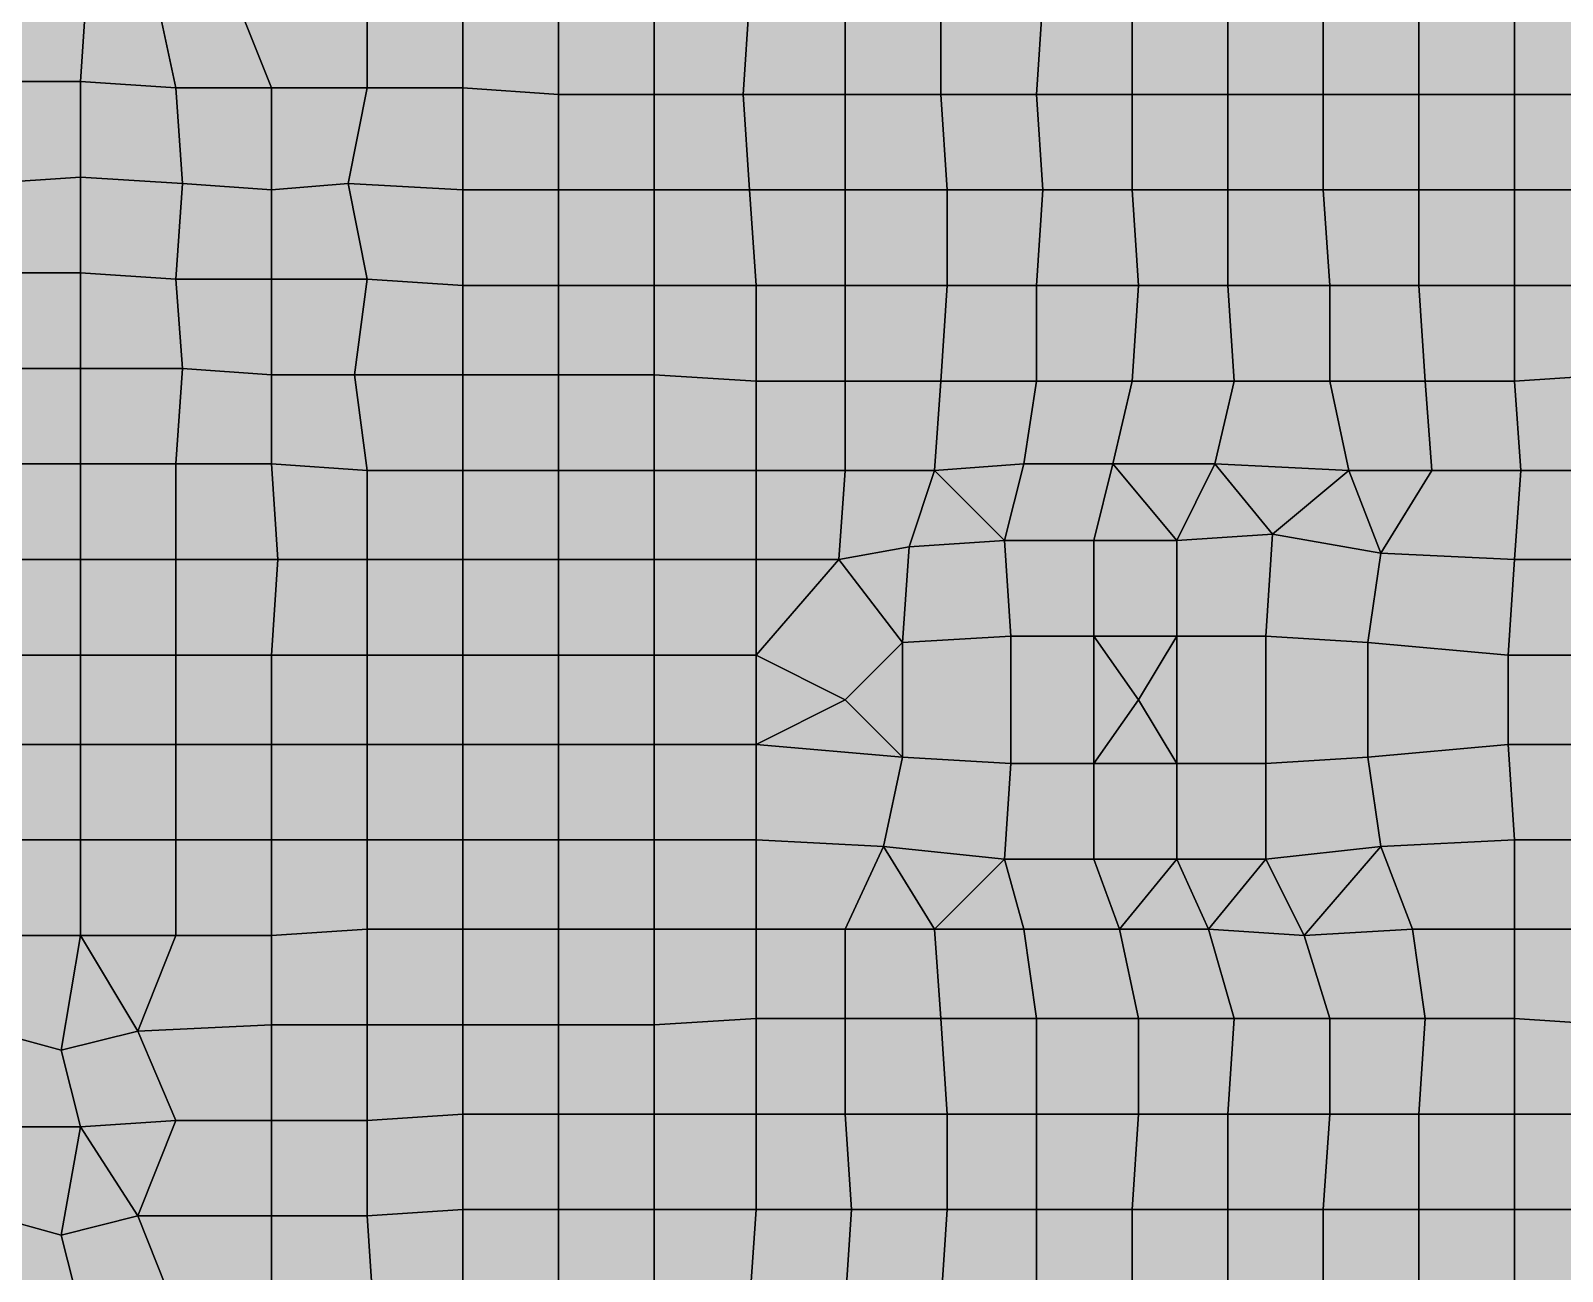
# Model space of a CAD drawing. Header units: metres. Extents: x -7480 to 79269, y -9100 to 45880.
# Drawn here: x 11884 to 16690, y 30686 to 34580 of the extents above; entities that cross this region are included whole.
import ezdxf

# ---------------------------------------------------------------- set-up
doc = ezdxf.new("R2010")
doc.units = ezdxf.units.M
for name, color, linetype in [('COLOR_1', 1, 'Continuous'), ('COLOR_181', 181, 'Continuous'), ('COLOR_3', 3, 'Continuous'), ('COLOR_5', 5, 'Continuous')]:
    doc.layers.add(name, color=color, linetype=linetype)

msp = doc.modelspace()

# ---------------------------------------------------------------- hatches: boundary and pattern name
at = {"layer": 'COLOR_1'}
for points in [[(13540, 33780), (13840, 33780), (13840, 34080), (13540, 34080)], [(13840, 33780), (14160, 33780), (14140, 34080), (13840, 34080)], [(14140, 34080), (14160, 33780), (14440, 33780), (14440, 34080)], [(14440, 33780), (14760, 33780), (14760, 34080), (14440, 34080)], [(14760, 33780), (15040, 33780), (15060, 34080), (14760, 34080)], [(15040, 33780), (15360, 33780), (15340, 34080), (15060, 34080)], [(15340, 34080), (15360, 33780), (15640, 33780), (15640, 34080)], [(15640, 33780), (15960, 33780), (15940, 34080), (15640, 34080)], [(15940, 34080), (15960, 33780), (16240, 33780), (16240, 34080)], [(16240, 33780), (16540, 33780), (16540, 34080), (16240, 34080)], [(14160, 33480), (14440, 33480), (14440, 33780), (14160, 33780)], [(14440, 33480), (14740, 33480), (14760, 33780), (14440, 33780)], [(14740, 33480), (15040, 33480), (15040, 33780), (14760, 33780)], [(15040, 33480), (15340, 33480), (15360, 33780), (15040, 33780)], [(13840, 33200), (14160, 33200), (14160, 33480), (13840, 33500)], [(16540, 33480), (16560, 33200), (16840, 33200), (16840, 33500)], [(14160, 33200), (14440, 33200), (14440, 33480), (14160, 33480)], [(14440, 33200), (14720, 33200), (14740, 33480), (14440, 33480)], [(14720, 33200), (15000, 33220), (15040, 33480), (14740, 33480)], [(15000, 33220), (15280, 33220), (15340, 33480), (15040, 33480)], [(15280, 33220), (15600, 33220), (15660, 33480), (15340, 33480)], [(15600, 33220), (16020, 33200), (15960, 33480), (15660, 33480)], [(15960, 33480), (16020, 33200), (16280, 33200), (16260, 33480)], [(16260, 33480), (16280, 33200), (16560, 33200), (16540, 33480)], [(15220, 32980), (15480, 32980), (15280, 33220)], [(15280, 33220), (15480, 32980), (15600, 33220)], [(15480, 32980), (15780, 33000), (15600, 33220)], [(15600, 33220), (15780, 33000), (16020, 33200)], [(13840, 32920), (14160, 32920), (14160, 33200), (13840, 33200)], [(14160, 32920), (14420, 32920), (14440, 33200), (14160, 33200)], [(14420, 32920), (14640, 32960), (14720, 33200), (14440, 33200)], [(15780, 33000), (16120, 32940), (16020, 33200)], [(16020, 33200), (16120, 32940), (16280, 33200)], [(16120, 32940), (16540, 32920), (16560, 33200), (16280, 33200)], [(16540, 32920), (16840, 32920), (16840, 33200), (16560, 33200)], [(16520, 32620), (16840, 32620), (16840, 32920), (16540, 32920)], [(14440, 32480), (14620, 32300), (14620, 32660)], [(14620, 32300), (14960, 32280), (14960, 32680), (14620, 32660)], [(15760, 32280), (16080, 32300), (16080, 32660), (15760, 32680)], [(13840, 32340), (14160, 32340), (14160, 32620), (13840, 32620)], [(14160, 32340), (14620, 32300), (14440, 32480)], [(13840, 32040), (14160, 32040), (14160, 32340), (13840, 32340)], [(14160, 32040), (14560, 32020), (14620, 32300), (14160, 32340)], [(15220, 31980), (15480, 31980), (15480, 32280), (15220, 32280)], [(13840, 31760), (14160, 31760), (14160, 32040), (13840, 32040)], [(14160, 31760), (14440, 31760), (14560, 32020), (14160, 32040)], [(14440, 31760), (14720, 31760), (14560, 32020)], [(14560, 32020), (14720, 31760), (14940, 31980)], [(15880, 31740), (16220, 31760), (16120, 32020)], [(16120, 32020), (16220, 31760), (16540, 31760), (16540, 32040)], [(16540, 31760), (16840, 31760), (16840, 32040), (16540, 32040)], [(14720, 31760), (15000, 31760), (14940, 31980)], [(14940, 31980), (15000, 31760), (15300, 31760), (15220, 31980)], [(15220, 31980), (15300, 31760), (15480, 31980)], [(13840, 31460), (14160, 31480), (14160, 31760), (13840, 31760)], [(14160, 31480), (14440, 31480), (14440, 31760), (14160, 31760)], [(14440, 31480), (14740, 31480), (14720, 31760), (14440, 31760)], [(14720, 31760), (14740, 31480), (15040, 31480), (15000, 31760)], [(15000, 31760), (15040, 31480), (15360, 31480), (15300, 31760)], [(15300, 31760), (15360, 31480), (15660, 31480), (15580, 31760)], [(15580, 31760), (15660, 31480), (15960, 31480), (15880, 31740)], [(15880, 31740), (15960, 31480), (16260, 31480), (16220, 31760)], [(16220, 31760), (16260, 31480), (16540, 31480), (16540, 31760)], [(16540, 31480), (16840, 31460), (16840, 31760), (16540, 31760)], [(13840, 31180), (14160, 31180), (14160, 31480), (13840, 31460)], [(15640, 31180), (15960, 31180), (15960, 31480), (15660, 31480)], [(15960, 31180), (16240, 31180), (16260, 31480), (15960, 31480)], [(16240, 31180), (16540, 31180), (16540, 31480), (16260, 31480)], [(16540, 31180), (16840, 31180), (16840, 31460), (16540, 31480)], [(13840, 30880), (14160, 30880), (14160, 31180), (13840, 31180)], [(14160, 30880), (14460, 30880), (14440, 31180), (14160, 31180)], [(14440, 31180), (14460, 30880), (14760, 30880), (14760, 31180)], [(14760, 30880), (15040, 30880), (15040, 31180), (14760, 31180)], [(15040, 30880), (15340, 30880), (15360, 31180), (15040, 31180)], [(15340, 30880), (15640, 30880), (15640, 31180), (15360, 31180)], [(15640, 30880), (15940, 30880), (15960, 31180), (15640, 31180)], [(15940, 30880), (16240, 30880), (16240, 31180), (15960, 31180)], [(16240, 30880), (16540, 30880), (16540, 31180), (16240, 31180)], [(16540, 30880), (16840, 30880), (16840, 31180), (16540, 31180)]]:
    msp.add_hatch(color=256, dxfattribs=at).paths.add_polyline_path(points)
at = {"layer": 'COLOR_181'}
for points in [[(11740, 34420), (12040, 34420), (12060, 34720), (11740, 34720)], [(12040, 34420), (12340, 34400), (12280, 34680), (12060, 34720)], [(12280, 34680), (12340, 34400), (12640, 34400), (12520, 34700)], [(12520, 34700), (12640, 34400), (12940, 34400), (12940, 34700)], [(12940, 34400), (13240, 34400), (13240, 34700), (12940, 34700)], [(13240, 34400), (13540, 34380), (13540, 34680), (13240, 34700)], [(15940, 34380), (16240, 34380), (16240, 34700), (15940, 34680)], [(16240, 34380), (16540, 34380), (16540, 34700), (16240, 34700)], [(16540, 34380), (16860, 34380), (16840, 34700), (16540, 34700)], [(13540, 34380), (13840, 34380), (13840, 34680), (13540, 34680)], [(13840, 34380), (14120, 34380), (14140, 34680), (13840, 34680)], [(14120, 34380), (14440, 34380), (14440, 34680), (14140, 34680)], [(14440, 34380), (14740, 34380), (14740, 34680), (14440, 34680)], [(14740, 34380), (15040, 34380), (15060, 34680), (14740, 34680)], [(15040, 34380), (15340, 34380), (15340, 34680), (15060, 34680)], [(15340, 34380), (15640, 34380), (15640, 34680), (15340, 34680)], [(15640, 34380), (15940, 34380), (15940, 34680), (15640, 34680)], [(11740, 34100), (12040, 34120), (12040, 34420), (11740, 34420)], [(12040, 34120), (12360, 34100), (12340, 34400), (12040, 34420)], [(12340, 34400), (12360, 34100), (12640, 34080), (12640, 34400)], [(12640, 34080), (12880, 34100), (12940, 34400), (12640, 34400)], [(12880, 34100), (13240, 34080), (13240, 34400), (12940, 34400)], [(13240, 34080), (13540, 34080), (13540, 34380), (13240, 34400)], [(13540, 34080), (13840, 34080), (13840, 34380), (13540, 34380)], [(13840, 34080), (14140, 34080), (14120, 34380), (13840, 34380)], [(14120, 34380), (14140, 34080), (14440, 34080), (14440, 34380)], [(14440, 34080), (14760, 34080), (14740, 34380), (14440, 34380)], [(14740, 34380), (14760, 34080), (15060, 34080), (15040, 34380)], [(15040, 34380), (15060, 34080), (15340, 34080), (15340, 34380)], [(15340, 34080), (15640, 34080), (15640, 34380), (15340, 34380)], [(15640, 34080), (15940, 34080), (15940, 34380), (15640, 34380)], [(15940, 34080), (16240, 34080), (16240, 34380), (15940, 34380)], [(16240, 34080), (16540, 34080), (16540, 34380), (16240, 34380)], [(16540, 34080), (16840, 34080), (16860, 34380), (16540, 34380)], [(11740, 33820), (12040, 33820), (12040, 34120), (11740, 34100)], [(12040, 33820), (12340, 33800), (12360, 34100), (12040, 34120)], [(12340, 33800), (12640, 33800), (12640, 34080), (12360, 34100)], [(12640, 33800), (12940, 33800), (12880, 34100), (12640, 34080)], [(12880, 34100), (12940, 33800), (13240, 33780), (13240, 34080)], [(13240, 33780), (13540, 33780), (13540, 34080), (13240, 34080)], [(16540, 33780), (16840, 33780), (16840, 34080), (16540, 34080)], [(11740, 33520), (12040, 33520), (12040, 33820), (11740, 33820)], [(12040, 33520), (12360, 33520), (12340, 33800), (12040, 33820)], [(12340, 33800), (12360, 33520), (12640, 33500), (12640, 33800)], [(12640, 33500), (12900, 33500), (12940, 33800), (12640, 33800)], [(12900, 33500), (13240, 33500), (13240, 33780), (12940, 33800)], [(13240, 33500), (13540, 33500), (13540, 33780), (13240, 33780)], [(13540, 33500), (13840, 33500), (13840, 33780), (13540, 33780)], [(15340, 33480), (15660, 33480), (15640, 33780), (15360, 33780)], [(15640, 33780), (15660, 33480), (15960, 33480), (15960, 33780)], [(15960, 33480), (16260, 33480), (16240, 33780), (15960, 33780)], [(16240, 33780), (16260, 33480), (16540, 33480), (16540, 33780)], [(16540, 33480), (16840, 33500), (16840, 33780), (16540, 33780)], [(11580, 33220), (12040, 33220), (12040, 33520), (11740, 33520)], [(12040, 33220), (12340, 33220), (12360, 33520), (12040, 33520)], [(12340, 33220), (12640, 33220), (12640, 33500), (12360, 33520)], [(12640, 33220), (12940, 33200), (12900, 33500), (12640, 33500)], [(12900, 33500), (12940, 33200), (13240, 33200), (13240, 33500)], [(13240, 33200), (13540, 33200), (13540, 33500), (13240, 33500)], [(13540, 33200), (13840, 33200), (13840, 33500), (13540, 33500)], [(11580, 33220), (11740, 32920), (12040, 32920), (12040, 33220)], [(12040, 32920), (12340, 32920), (12340, 33220), (12040, 33220)], [(12340, 32920), (12660, 32920), (12640, 33220), (12340, 33220)], [(12640, 33220), (12660, 32920), (12940, 32920), (12940, 33200)], [(12940, 32920), (13240, 32920), (13240, 33200), (12940, 33200)], [(13240, 32920), (13540, 32920), (13540, 33200), (13240, 33200)], [(13540, 32920), (13840, 32920), (13840, 33200), (13540, 33200)], [(11580, 32620), (12040, 32620), (12040, 32920), (11740, 32920)], [(12040, 32620), (12340, 32620), (12340, 32920), (12040, 32920)], [(12340, 32620), (12640, 32620), (12660, 32920), (12340, 32920)], [(12640, 32620), (12940, 32620), (12940, 32920), (12660, 32920)], [(12940, 32620), (13240, 32620), (13240, 32920), (12940, 32920)], [(13240, 32620), (13540, 32620), (13540, 32920), (13240, 32920)], [(13540, 32620), (13840, 32620), (13840, 32920), (13540, 32920)], [(14960, 32280), (15220, 32280), (15220, 32680), (14960, 32680)], [(15220, 32280), (15360, 32480), (15220, 32680)], [(15220, 32680), (15360, 32480), (15480, 32680)], [(15360, 32480), (15480, 32280), (15480, 32680)], [(15480, 32280), (15760, 32280), (15760, 32680), (15480, 32680)], [(11580, 32620), (11740, 32340), (12040, 32340), (12040, 32620)], [(12040, 32340), (12340, 32340), (12340, 32620), (12040, 32620)], [(12340, 32340), (12640, 32340), (12640, 32620), (12340, 32620)], [(12640, 32340), (12940, 32340), (12940, 32620), (12640, 32620)], [(12940, 32340), (13240, 32340), (13240, 32620), (12940, 32620)], [(13240, 32340), (13540, 32340), (13540, 32620), (13240, 32620)], [(13540, 32340), (13840, 32340), (13840, 32620), (13540, 32620)], [(15220, 32280), (15480, 32280), (15360, 32480)], [(11740, 32040), (12040, 32040), (12040, 32340), (11740, 32340)], [(12040, 32040), (12340, 32040), (12340, 32340), (12040, 32340)], [(12340, 32040), (12640, 32040), (12640, 32340), (12340, 32340)], [(12640, 32040), (12940, 32040), (12940, 32340), (12640, 32340)], [(12940, 32040), (13240, 32040), (13240, 32340), (12940, 32340)], [(13240, 32040), (13540, 32040), (13540, 32340), (13240, 32340)], [(13540, 32040), (13840, 32040), (13840, 32340), (13540, 32340)], [(11740, 31740), (12040, 31740), (12040, 32040), (11740, 32040)], [(12040, 31740), (12340, 31740), (12340, 32040), (12040, 32040)], [(12340, 31740), (12640, 31740), (12640, 32040), (12340, 32040)], [(12640, 31740), (12940, 31760), (12940, 32040), (12640, 32040)], [(12940, 31760), (13240, 31760), (13240, 32040), (12940, 32040)], [(13240, 31760), (13540, 31760), (13540, 32040), (13240, 32040)], [(13540, 31760), (13840, 31760), (13840, 32040), (13540, 32040)], [(11740, 31740), (11760, 31440), (11980, 31380), (12040, 31740)], [(11980, 31380), (12220, 31440), (12040, 31740)], [(12040, 31740), (12220, 31440), (12340, 31740)], [(12220, 31440), (12640, 31460), (12640, 31740), (12340, 31740)], [(12640, 31460), (12940, 31460), (12940, 31760), (12640, 31740)], [(12940, 31460), (13240, 31460), (13240, 31760), (12940, 31760)], [(13240, 31460), (13540, 31460), (13540, 31760), (13240, 31760)], [(13540, 31460), (13840, 31460), (13840, 31760), (13540, 31760)], [(14160, 31180), (14440, 31180), (14440, 31480), (14160, 31480)], [(14440, 31180), (14760, 31180), (14740, 31480), (14440, 31480)], [(14740, 31480), (14760, 31180), (15040, 31180), (15040, 31480)], [(15040, 31180), (15360, 31180), (15360, 31480), (15040, 31480)], [(15360, 31180), (15640, 31180), (15660, 31480), (15360, 31480)], [(11740, 31140), (12040, 31140), (11980, 31380), (11760, 31440)], [(11980, 31380), (12040, 31140), (12340, 31160), (12220, 31440)], [(12220, 31440), (12340, 31160), (12640, 31160), (12640, 31460)], [(12640, 31160), (12940, 31160), (12940, 31460), (12640, 31460)], [(12940, 31160), (13240, 31180), (13240, 31460), (12940, 31460)], [(13240, 31180), (13540, 31180), (13540, 31460), (13240, 31460)], [(13540, 31180), (13840, 31180), (13840, 31460), (13540, 31460)], [(12040, 31140), (12220, 30860), (12340, 31160)], [(12220, 30860), (12640, 30860), (12640, 31160), (12340, 31160)], [(12640, 30860), (12940, 30860), (12940, 31160), (12640, 31160)], [(12940, 30860), (13240, 30880), (13240, 31180), (12940, 31160)], [(13240, 30880), (13540, 30880), (13540, 31180), (13240, 31180)], [(13540, 30880), (13840, 30880), (13840, 31180), (13540, 31180)], [(11740, 31140), (11760, 30860), (11980, 30800), (12040, 31140)], [(11980, 30800), (12220, 30860), (12040, 31140)], [(11740, 30560), (12040, 30560), (11980, 30800), (11760, 30860)], [(11980, 30800), (12040, 30560), (12340, 30560), (12220, 30860)], [(12220, 30860), (12340, 30560), (12640, 30560), (12640, 30860)], [(12640, 30560), (12960, 30560), (12940, 30860), (12640, 30860)], [(12940, 30860), (12960, 30560), (13240, 30580), (13240, 30880)], [(13240, 30580), (13540, 30580), (13540, 30880), (13240, 30880)], [(13540, 30580), (13840, 30580), (13840, 30880), (13540, 30880)], [(13840, 30580), (14140, 30580), (14160, 30880), (13840, 30880)], [(14140, 30580), (14440, 30580), (14460, 30880), (14160, 30880)], [(14440, 30580), (14740, 30580), (14760, 30880), (14460, 30880)], [(14740, 30580), (15040, 30580), (15040, 30880), (14760, 30880)], [(15040, 30580), (15340, 30580), (15340, 30880), (15040, 30880)], [(15340, 30580), (15640, 30580), (15640, 30880), (15340, 30880)], [(15640, 30580), (15940, 30580), (15940, 30880), (15640, 30880)], [(15940, 30580), (16240, 30580), (16240, 30880), (15940, 30880)], [(16240, 30580), (16540, 30580), (16540, 30880), (16240, 30880)], [(16540, 30580), (16840, 30580), (16840, 30880), (16540, 30880)]]:
    msp.add_hatch(color=256, dxfattribs=at).paths.add_polyline_path(points)
at = {"layer": 'COLOR_3'}
for points in [[(13840, 33500), (14160, 33480), (14160, 33780), (13840, 33780)], [(14720, 33200), (14940, 32980), (15000, 33220)], [(14940, 32980), (15220, 32980), (15280, 33220), (15000, 33220)], [(14640, 32960), (14940, 32980), (14720, 33200)], [(15220, 32680), (15480, 32680), (15480, 32980), (15220, 32980)], [(15480, 32680), (15760, 32680), (15780, 33000), (15480, 32980)], [(14420, 32920), (14620, 32660), (14640, 32960)], [(16080, 32660), (16520, 32620), (16540, 32920), (16120, 32940)], [(13840, 32620), (14160, 32620), (14160, 32920), (13840, 32920)], [(14160, 32620), (14420, 32920), (14160, 32920)], [(14160, 32620), (14440, 32480), (14620, 32660), (14420, 32920)], [(16080, 32300), (16520, 32340), (16520, 32620), (16080, 32660)], [(14160, 32340), (14440, 32480), (14160, 32620)], [(16520, 32340), (16840, 32340), (16840, 32620), (16520, 32620)], [(14560, 32020), (14940, 31980), (14960, 32280), (14620, 32300)], [(16080, 32300), (16120, 32020), (16540, 32040), (16520, 32340)], [(16520, 32340), (16540, 32040), (16840, 32040), (16840, 32340)], [(14940, 31980), (15220, 31980), (15220, 32280), (14960, 32280)], [(15760, 31980), (15880, 31740), (16120, 32020)], [(15300, 31760), (15580, 31760), (15480, 31980)], [(15480, 31980), (15580, 31760), (15760, 31980)], [(15580, 31760), (15880, 31740), (15760, 31980)]]:
    msp.add_hatch(color=256, dxfattribs=at).paths.add_polyline_path(points)
at = {"layer": 'COLOR_5'}
for points in [[(14620, 32660), (14960, 32680), (14940, 32980), (14640, 32960)], [(14940, 32980), (14960, 32680), (15220, 32680), (15220, 32980)], [(15760, 32680), (16080, 32660), (16120, 32940), (15780, 33000)], [(15760, 31980), (16120, 32020), (16080, 32300), (15760, 32280)], [(15480, 31980), (15760, 31980), (15760, 32280), (15480, 32280)]]:
    msp.add_hatch(color=256, dxfattribs=at).paths.add_polyline_path(points)

# ---------------------------------------------------------------- linework, layer by layer
at = {"layer": 'COLOR_1'}
for points in [[(13540, 33780), (13840, 33780), (13840, 34080), (13540, 34080)], [(13840, 33780), (14160, 33780), (14140, 34080), (13840, 34080)], [(14140, 34080), (14160, 33780), (14440, 33780), (14440, 34080)], [(14440, 33780), (14760, 33780), (14760, 34080), (14440, 34080)], [(14760, 33780), (15040, 33780), (15060, 34080), (14760, 34080)], [(15040, 33780), (15360, 33780), (15340, 34080), (15060, 34080)], [(15340, 34080), (15360, 33780), (15640, 33780), (15640, 34080)], [(15640, 33780), (15960, 33780), (15940, 34080), (15640, 34080)], [(15940, 34080), (15960, 33780), (16240, 33780), (16240, 34080)], [(16240, 33780), (16540, 33780), (16540, 34080), (16240, 34080)], [(14160, 33480), (14440, 33480), (14440, 33780), (14160, 33780)], [(14440, 33480), (14740, 33480), (14760, 33780), (14440, 33780)], [(14740, 33480), (15040, 33480), (15040, 33780), (14760, 33780)], [(15040, 33480), (15340, 33480), (15360, 33780), (15040, 33780)], [(13840, 33200), (14160, 33200), (14160, 33480), (13840, 33500)], [(16540, 33480), (16560, 33200), (16840, 33200), (16840, 33500)], [(14160, 33200), (14440, 33200), (14440, 33480), (14160, 33480)], [(14440, 33200), (14720, 33200), (14740, 33480), (14440, 33480)], [(14720, 33200), (15000, 33220), (15040, 33480), (14740, 33480)], [(15000, 33220), (15280, 33220), (15340, 33480), (15040, 33480)], [(15280, 33220), (15600, 33220), (15660, 33480), (15340, 33480)], [(15600, 33220), (16020, 33200), (15960, 33480), (15660, 33480)], [(15960, 33480), (16020, 33200), (16280, 33200), (16260, 33480)], [(16260, 33480), (16280, 33200), (16560, 33200), (16540, 33480)], [(15220, 32980), (15480, 32980), (15280, 33220)], [(15280, 33220), (15480, 32980), (15600, 33220)], [(15480, 32980), (15780, 33000), (15600, 33220)], [(15600, 33220), (15780, 33000), (16020, 33200)], [(13840, 32920), (14160, 32920), (14160, 33200), (13840, 33200)], [(14160, 32920), (14420, 32920), (14440, 33200), (14160, 33200)], [(14420, 32920), (14640, 32960), (14720, 33200), (14440, 33200)], [(15780, 33000), (16120, 32940), (16020, 33200)], [(16020, 33200), (16120, 32940), (16280, 33200)], [(16120, 32940), (16540, 32920), (16560, 33200), (16280, 33200)], [(16540, 32920), (16840, 32920), (16840, 33200), (16560, 33200)], [(16520, 32620), (16840, 32620), (16840, 32920), (16540, 32920)], [(14440, 32480), (14620, 32300), (14620, 32660)], [(14620, 32300), (14960, 32280), (14960, 32680), (14620, 32660)], [(15760, 32280), (16080, 32300), (16080, 32660), (15760, 32680)], [(13840, 32340), (14160, 32340), (14160, 32620), (13840, 32620)], [(14160, 32340), (14620, 32300), (14440, 32480)], [(13840, 32040), (14160, 32040), (14160, 32340), (13840, 32340)], [(14160, 32040), (14560, 32020), (14620, 32300), (14160, 32340)], [(15220, 31980), (15480, 31980), (15480, 32280), (15220, 32280)], [(13840, 31760), (14160, 31760), (14160, 32040), (13840, 32040)], [(14160, 31760), (14440, 31760), (14560, 32020), (14160, 32040)], [(14440, 31760), (14720, 31760), (14560, 32020)], [(14560, 32020), (14720, 31760), (14940, 31980)], [(15880, 31740), (16220, 31760), (16120, 32020)], [(16120, 32020), (16220, 31760), (16540, 31760), (16540, 32040)], [(16540, 31760), (16840, 31760), (16840, 32040), (16540, 32040)], [(14720, 31760), (15000, 31760), (14940, 31980)], [(14940, 31980), (15000, 31760), (15300, 31760), (15220, 31980)], [(15220, 31980), (15300, 31760), (15480, 31980)], [(13840, 31460), (14160, 31480), (14160, 31760), (13840, 31760)], [(14160, 31480), (14440, 31480), (14440, 31760), (14160, 31760)], [(14440, 31480), (14740, 31480), (14720, 31760), (14440, 31760)], [(14720, 31760), (14740, 31480), (15040, 31480), (15000, 31760)], [(15000, 31760), (15040, 31480), (15360, 31480), (15300, 31760)], [(15300, 31760), (15360, 31480), (15660, 31480), (15580, 31760)], [(15580, 31760), (15660, 31480), (15960, 31480), (15880, 31740)], [(15880, 31740), (15960, 31480), (16260, 31480), (16220, 31760)], [(16220, 31760), (16260, 31480), (16540, 31480), (16540, 31760)], [(16540, 31480), (16840, 31460), (16840, 31760), (16540, 31760)], [(13840, 31180), (14160, 31180), (14160, 31480), (13840, 31460)], [(15640, 31180), (15960, 31180), (15960, 31480), (15660, 31480)], [(15960, 31180), (16240, 31180), (16260, 31480), (15960, 31480)], [(16240, 31180), (16540, 31180), (16540, 31480), (16260, 31480)], [(16540, 31180), (16840, 31180), (16840, 31460), (16540, 31480)], [(13840, 30880), (14160, 30880), (14160, 31180), (13840, 31180)], [(14160, 30880), (14460, 30880), (14440, 31180), (14160, 31180)], [(14440, 31180), (14460, 30880), (14760, 30880), (14760, 31180)], [(14760, 30880), (15040, 30880), (15040, 31180), (14760, 31180)], [(15040, 30880), (15340, 30880), (15360, 31180), (15040, 31180)], [(15340, 30880), (15640, 30880), (15640, 31180), (15360, 31180)], [(15640, 30880), (15940, 30880), (15960, 31180), (15640, 31180)], [(15940, 30880), (16240, 30880), (16240, 31180), (15960, 31180)], [(16240, 30880), (16540, 30880), (16540, 31180), (16240, 31180)], [(16540, 30880), (16840, 30880), (16840, 31180), (16540, 31180)]]:
    msp.add_lwpolyline(points, close=True, dxfattribs=at)
at = {"layer": 'COLOR_181'}
for points in [[(11740, 34420), (12040, 34420), (12060, 34720), (11740, 34720)], [(12040, 34420), (12340, 34400), (12280, 34680), (12060, 34720)], [(12280, 34680), (12340, 34400), (12640, 34400), (12520, 34700)], [(12520, 34700), (12640, 34400), (12940, 34400), (12940, 34700)], [(12940, 34400), (13240, 34400), (13240, 34700), (12940, 34700)], [(13240, 34400), (13540, 34380), (13540, 34680), (13240, 34700)], [(15940, 34380), (16240, 34380), (16240, 34700), (15940, 34680)], [(16240, 34380), (16540, 34380), (16540, 34700), (16240, 34700)], [(16540, 34380), (16860, 34380), (16840, 34700), (16540, 34700)], [(13540, 34380), (13840, 34380), (13840, 34680), (13540, 34680)], [(13840, 34380), (14120, 34380), (14140, 34680), (13840, 34680)], [(14120, 34380), (14440, 34380), (14440, 34680), (14140, 34680)], [(14440, 34380), (14740, 34380), (14740, 34680), (14440, 34680)], [(14740, 34380), (15040, 34380), (15060, 34680), (14740, 34680)], [(15040, 34380), (15340, 34380), (15340, 34680), (15060, 34680)], [(15340, 34380), (15640, 34380), (15640, 34680), (15340, 34680)], [(15640, 34380), (15940, 34380), (15940, 34680), (15640, 34680)], [(11740, 34100), (12040, 34120), (12040, 34420), (11740, 34420)], [(12040, 34120), (12360, 34100), (12340, 34400), (12040, 34420)], [(12340, 34400), (12360, 34100), (12640, 34080), (12640, 34400)], [(12640, 34080), (12880, 34100), (12940, 34400), (12640, 34400)], [(12880, 34100), (13240, 34080), (13240, 34400), (12940, 34400)], [(13240, 34080), (13540, 34080), (13540, 34380), (13240, 34400)], [(13540, 34080), (13840, 34080), (13840, 34380), (13540, 34380)], [(13840, 34080), (14140, 34080), (14120, 34380), (13840, 34380)], [(14120, 34380), (14140, 34080), (14440, 34080), (14440, 34380)], [(14440, 34080), (14760, 34080), (14740, 34380), (14440, 34380)], [(14740, 34380), (14760, 34080), (15060, 34080), (15040, 34380)], [(15040, 34380), (15060, 34080), (15340, 34080), (15340, 34380)], [(15340, 34080), (15640, 34080), (15640, 34380), (15340, 34380)], [(15640, 34080), (15940, 34080), (15940, 34380), (15640, 34380)], [(15940, 34080), (16240, 34080), (16240, 34380), (15940, 34380)], [(16240, 34080), (16540, 34080), (16540, 34380), (16240, 34380)], [(16540, 34080), (16840, 34080), (16860, 34380), (16540, 34380)], [(11740, 33820), (12040, 33820), (12040, 34120), (11740, 34100)], [(12040, 33820), (12340, 33800), (12360, 34100), (12040, 34120)], [(12340, 33800), (12640, 33800), (12640, 34080), (12360, 34100)], [(12640, 33800), (12940, 33800), (12880, 34100), (12640, 34080)], [(12880, 34100), (12940, 33800), (13240, 33780), (13240, 34080)], [(13240, 33780), (13540, 33780), (13540, 34080), (13240, 34080)], [(16540, 33780), (16840, 33780), (16840, 34080), (16540, 34080)], [(11740, 33520), (12040, 33520), (12040, 33820), (11740, 33820)], [(12040, 33520), (12360, 33520), (12340, 33800), (12040, 33820)], [(12340, 33800), (12360, 33520), (12640, 33500), (12640, 33800)], [(12640, 33500), (12900, 33500), (12940, 33800), (12640, 33800)], [(12900, 33500), (13240, 33500), (13240, 33780), (12940, 33800)], [(13240, 33500), (13540, 33500), (13540, 33780), (13240, 33780)], [(13540, 33500), (13840, 33500), (13840, 33780), (13540, 33780)], [(15340, 33480), (15660, 33480), (15640, 33780), (15360, 33780)], [(15640, 33780), (15660, 33480), (15960, 33480), (15960, 33780)], [(15960, 33480), (16260, 33480), (16240, 33780), (15960, 33780)], [(16240, 33780), (16260, 33480), (16540, 33480), (16540, 33780)], [(16540, 33480), (16840, 33500), (16840, 33780), (16540, 33780)], [(11580, 33220), (12040, 33220), (12040, 33520), (11740, 33520)], [(12040, 33220), (12340, 33220), (12360, 33520), (12040, 33520)], [(12340, 33220), (12640, 33220), (12640, 33500), (12360, 33520)], [(12640, 33220), (12940, 33200), (12900, 33500), (12640, 33500)], [(12900, 33500), (12940, 33200), (13240, 33200), (13240, 33500)], [(13240, 33200), (13540, 33200), (13540, 33500), (13240, 33500)], [(13540, 33200), (13840, 33200), (13840, 33500), (13540, 33500)], [(11580, 33220), (11740, 32920), (12040, 32920), (12040, 33220)], [(12040, 32920), (12340, 32920), (12340, 33220), (12040, 33220)], [(12340, 32920), (12660, 32920), (12640, 33220), (12340, 33220)], [(12640, 33220), (12660, 32920), (12940, 32920), (12940, 33200)], [(12940, 32920), (13240, 32920), (13240, 33200), (12940, 33200)], [(13240, 32920), (13540, 32920), (13540, 33200), (13240, 33200)], [(13540, 32920), (13840, 32920), (13840, 33200), (13540, 33200)], [(11580, 32620), (12040, 32620), (12040, 32920), (11740, 32920)], [(12040, 32620), (12340, 32620), (12340, 32920), (12040, 32920)], [(12340, 32620), (12640, 32620), (12660, 32920), (12340, 32920)], [(12640, 32620), (12940, 32620), (12940, 32920), (12660, 32920)], [(12940, 32620), (13240, 32620), (13240, 32920), (12940, 32920)], [(13240, 32620), (13540, 32620), (13540, 32920), (13240, 32920)], [(13540, 32620), (13840, 32620), (13840, 32920), (13540, 32920)], [(14960, 32280), (15220, 32280), (15220, 32680), (14960, 32680)], [(15220, 32280), (15360, 32480), (15220, 32680)], [(15220, 32680), (15360, 32480), (15480, 32680)], [(15360, 32480), (15480, 32280), (15480, 32680)], [(15480, 32280), (15760, 32280), (15760, 32680), (15480, 32680)], [(11580, 32620), (11740, 32340), (12040, 32340), (12040, 32620)], [(12040, 32340), (12340, 32340), (12340, 32620), (12040, 32620)], [(12340, 32340), (12640, 32340), (12640, 32620), (12340, 32620)], [(12640, 32340), (12940, 32340), (12940, 32620), (12640, 32620)], [(12940, 32340), (13240, 32340), (13240, 32620), (12940, 32620)], [(13240, 32340), (13540, 32340), (13540, 32620), (13240, 32620)], [(13540, 32340), (13840, 32340), (13840, 32620), (13540, 32620)], [(15220, 32280), (15480, 32280), (15360, 32480)], [(11740, 32040), (12040, 32040), (12040, 32340), (11740, 32340)], [(12040, 32040), (12340, 32040), (12340, 32340), (12040, 32340)], [(12340, 32040), (12640, 32040), (12640, 32340), (12340, 32340)], [(12640, 32040), (12940, 32040), (12940, 32340), (12640, 32340)], [(12940, 32040), (13240, 32040), (13240, 32340), (12940, 32340)], [(13240, 32040), (13540, 32040), (13540, 32340), (13240, 32340)], [(13540, 32040), (13840, 32040), (13840, 32340), (13540, 32340)], [(11740, 31740), (12040, 31740), (12040, 32040), (11740, 32040)], [(12040, 31740), (12340, 31740), (12340, 32040), (12040, 32040)], [(12340, 31740), (12640, 31740), (12640, 32040), (12340, 32040)], [(12640, 31740), (12940, 31760), (12940, 32040), (12640, 32040)], [(12940, 31760), (13240, 31760), (13240, 32040), (12940, 32040)], [(13240, 31760), (13540, 31760), (13540, 32040), (13240, 32040)], [(13540, 31760), (13840, 31760), (13840, 32040), (13540, 32040)], [(11740, 31740), (11760, 31440), (11980, 31380), (12040, 31740)], [(11980, 31380), (12220, 31440), (12040, 31740)], [(12040, 31740), (12220, 31440), (12340, 31740)], [(12220, 31440), (12640, 31460), (12640, 31740), (12340, 31740)], [(12640, 31460), (12940, 31460), (12940, 31760), (12640, 31740)], [(12940, 31460), (13240, 31460), (13240, 31760), (12940, 31760)], [(13240, 31460), (13540, 31460), (13540, 31760), (13240, 31760)], [(13540, 31460), (13840, 31460), (13840, 31760), (13540, 31760)], [(14160, 31180), (14440, 31180), (14440, 31480), (14160, 31480)], [(14440, 31180), (14760, 31180), (14740, 31480), (14440, 31480)], [(14740, 31480), (14760, 31180), (15040, 31180), (15040, 31480)], [(15040, 31180), (15360, 31180), (15360, 31480), (15040, 31480)], [(15360, 31180), (15640, 31180), (15660, 31480), (15360, 31480)], [(11740, 31140), (12040, 31140), (11980, 31380), (11760, 31440)], [(11980, 31380), (12040, 31140), (12340, 31160), (12220, 31440)], [(12220, 31440), (12340, 31160), (12640, 31160), (12640, 31460)], [(12640, 31160), (12940, 31160), (12940, 31460), (12640, 31460)], [(12940, 31160), (13240, 31180), (13240, 31460), (12940, 31460)], [(13240, 31180), (13540, 31180), (13540, 31460), (13240, 31460)], [(13540, 31180), (13840, 31180), (13840, 31460), (13540, 31460)], [(12040, 31140), (12220, 30860), (12340, 31160)], [(12220, 30860), (12640, 30860), (12640, 31160), (12340, 31160)], [(12640, 30860), (12940, 30860), (12940, 31160), (12640, 31160)], [(12940, 30860), (13240, 30880), (13240, 31180), (12940, 31160)], [(13240, 30880), (13540, 30880), (13540, 31180), (13240, 31180)], [(13540, 30880), (13840, 30880), (13840, 31180), (13540, 31180)], [(11740, 31140), (11760, 30860), (11980, 30800), (12040, 31140)], [(11980, 30800), (12220, 30860), (12040, 31140)], [(11740, 30560), (12040, 30560), (11980, 30800), (11760, 30860)], [(11980, 30800), (12040, 30560), (12340, 30560), (12220, 30860)], [(12220, 30860), (12340, 30560), (12640, 30560), (12640, 30860)], [(12640, 30560), (12960, 30560), (12940, 30860), (12640, 30860)], [(12940, 30860), (12960, 30560), (13240, 30580), (13240, 30880)], [(13240, 30580), (13540, 30580), (13540, 30880), (13240, 30880)], [(13540, 30580), (13840, 30580), (13840, 30880), (13540, 30880)], [(13840, 30580), (14140, 30580), (14160, 30880), (13840, 30880)], [(14140, 30580), (14440, 30580), (14460, 30880), (14160, 30880)], [(14440, 30580), (14740, 30580), (14760, 30880), (14460, 30880)], [(14740, 30580), (15040, 30580), (15040, 30880), (14760, 30880)], [(15040, 30580), (15340, 30580), (15340, 30880), (15040, 30880)], [(15340, 30580), (15640, 30580), (15640, 30880), (15340, 30880)], [(15640, 30580), (15940, 30580), (15940, 30880), (15640, 30880)], [(15940, 30580), (16240, 30580), (16240, 30880), (15940, 30880)], [(16240, 30580), (16540, 30580), (16540, 30880), (16240, 30880)], [(16540, 30580), (16840, 30580), (16840, 30880), (16540, 30880)]]:
    msp.add_lwpolyline(points, close=True, dxfattribs=at)
at = {"layer": 'COLOR_3'}
for points in [[(13840, 33500), (14160, 33480), (14160, 33780), (13840, 33780)], [(14720, 33200), (14940, 32980), (15000, 33220)], [(14940, 32980), (15220, 32980), (15280, 33220), (15000, 33220)], [(14640, 32960), (14940, 32980), (14720, 33200)], [(15220, 32680), (15480, 32680), (15480, 32980), (15220, 32980)], [(15480, 32680), (15760, 32680), (15780, 33000), (15480, 32980)], [(14420, 32920), (14620, 32660), (14640, 32960)], [(16080, 32660), (16520, 32620), (16540, 32920), (16120, 32940)], [(13840, 32620), (14160, 32620), (14160, 32920), (13840, 32920)], [(14160, 32620), (14420, 32920), (14160, 32920)], [(14160, 32620), (14440, 32480), (14620, 32660), (14420, 32920)], [(16080, 32300), (16520, 32340), (16520, 32620), (16080, 32660)], [(14160, 32340), (14440, 32480), (14160, 32620)], [(16520, 32340), (16840, 32340), (16840, 32620), (16520, 32620)], [(14560, 32020), (14940, 31980), (14960, 32280), (14620, 32300)], [(16080, 32300), (16120, 32020), (16540, 32040), (16520, 32340)], [(16520, 32340), (16540, 32040), (16840, 32040), (16840, 32340)], [(14940, 31980), (15220, 31980), (15220, 32280), (14960, 32280)], [(15760, 31980), (15880, 31740), (16120, 32020)], [(15300, 31760), (15580, 31760), (15480, 31980)], [(15480, 31980), (15580, 31760), (15760, 31980)], [(15580, 31760), (15880, 31740), (15760, 31980)]]:
    msp.add_lwpolyline(points, close=True, dxfattribs=at)
at = {"layer": 'COLOR_5'}
for points in [[(14620, 32660), (14960, 32680), (14940, 32980), (14640, 32960)], [(14940, 32980), (14960, 32680), (15220, 32680), (15220, 32980)], [(15760, 32680), (16080, 32660), (16120, 32940), (15780, 33000)], [(15760, 31980), (16120, 32020), (16080, 32300), (15760, 32280)], [(15480, 31980), (15760, 31980), (15760, 32280), (15480, 32280)]]:
    msp.add_lwpolyline(points, close=True, dxfattribs=at)

doc.saveas('drawing.dxf')
